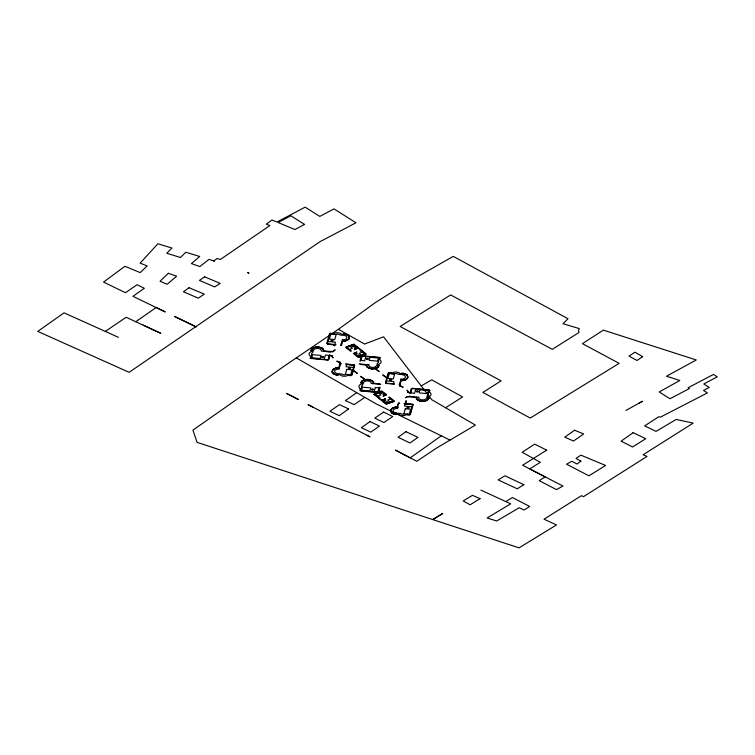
<?xml version="1.0" encoding="UTF-8"?>
<svg xmlns="http://www.w3.org/2000/svg" width="755" height="755" viewBox="0 0 755 755"><rect width="100%" height="100%" fill="white"/><g stroke="black" fill="none" stroke-linecap="round" stroke-linejoin="round"><path stroke-width="1.13" d="M323.97 350.773L323.461 349.216L321.875 347.904M366.175 365.165L360.107 364.391M373.857 394.289L386.116 404.151L393.836 401.651M323.961 350.867L330.124 351.443M310.9 350.32L311.032 349.839M354.68 365.42L353.349 370.233L357.389 373.442L353.236 370.648L351.972 375.216M359.229 363.75L366.335 364.665M360.786 382.804L361.513 381.398M379.246 365.505L377.811 367.525M429.123 397.989L427.113 400.377M349.471 338.155L348.433 335.447M406.096 402.679L406.143 400.933M312.447 350.575L312.296 351.113L310.975 350.452M326.83 343.478L329.539 333.682M324.216 359.474L325.443 355.029L329.303 355.378L328.066 359.833L310.777 358.144L310.805 356.511L310.107 358.21M328.859 359.522L329.954 355.558L331.549 355.935M334.852 344.422L335.465 342.194L327.755 341.486L327.142 343.704L336.003 344.629L335.107 344.846M343.308 333.927L342.449 334.38M343.685 334.484L343.78 334.106A6.021 3.482 0 0 1 349.008 337.891A6.021 3.482 0 0 1 342.647 341.034L342.553 341.034M342.166 341.241L340.505 345.346M341.694 344.846L342.666 341.336L343.468 341.336M340.363 362.391L340.326 362.542A3.445 1.991 0 0 0 340.467 363.514M339.335 367.694L340.996 363.599M340.458 363.627L340.986 363.599M337.825 374.461L337.721 374.829A6.021 3.482 0 0 1 332.502 371.054A6.021 3.482 0 0 1 338.853 367.911L338.976 367.902M338.193 375.018L339.052 374.565M360.192 389.004L359.937 390.646M360.682 389.004L360.663 390.637L377.783 392.204L379.538 387.202L380.058 387.249L379.104 390.694A9.504 5.483 0 0 0 380.293 391.345L380.454 391.42M362.183 383.597L362.325 383.059M378.491 359.21L378.047 360.805A2.595 1.501 0 0 1 377.425 363.061L377 364.656A5.077 2.926 0 0 0 381.077 362.24A5.077 2.926 0 0 0 378.51 359.21M377.698 365.25L377.849 364.712L379.208 365.392M393.374 383.785L393.987 381.558L386.286 380.85L385.663 383.078L394.525 383.993L386.013 383.502M401.83 373.291L400.933 373.697M402.207 373.848L402.311 373.48A6.021 3.482 0 0 1 407.53 377.255A6.021 3.482 0 0 1 401.169 380.397L401.075 380.407M400.688 380.614L399.027 384.71M399.659 385.918L399.706 385.767A3.445 1.991 0 0 0 399.555 384.805M400.169 384.408L400.207 385.852L400.914 386.06M398.385 403.264L398.98 402.906M397.866 407.068C396.148 405.124 400.631 402.575 399.102 402.981M396.347 413.834L396.243 414.202A6.021 3.482 0 0 1 391.024 410.418A6.021 3.482 0 0 1 397.385 407.275L397.725 407.209M409.125 396.186L416.354 397.177M415.816 388.834L414.58 393.28L410.729 392.93L411.956 388.476L429.246 390.165L429.227 391.798M427.934 393.289L428.378 391.694A5.077 2.926 0 0 1 430.963 394.723A5.077 2.926 0 0 1 426.886 397.149L427.311 395.544A2.595 1.501 0 0 0 427.934 393.298M427.585 397.734L427.726 397.196L429.085 397.876M430.095 390.543L429.293 391.751M349.471 338.164L348.989 339.099M373.876 394.185L377.462 392.487L360.663 390.939M334.021 345.422L334.389 345.903A3.426 1.982 0 0 1 334.956 344.978L335.069 344.893M400.178 384.314L401.188 380.709L403.868 380.463M398.376 403.359L397.356 406.973L396.564 406.973M411.296 388.589L410.069 392.751L408.474 392.383M410.399 414.75L413.07 404.444M348.895 339.212L344.535 341.241M332.785 333.531L330.699 333.238M348.706 375.424L350.867 375.716M391.307 372.904L389.24 372.602M407.228 414.788L409.399 415.08M361.513 381.398L362.221 380.784M388.24 372.838L386.786 377.66L382.691 374.867L386.673 378.076L385.597 383.332M342.421 334.531L343.553 334.625M339.061 374.423L338.202 374.253M400.943 373.904L401.849 374.055M397.592 413.787L396.422 413.721M334.333 344.997L327.387 344.11M366.015 354.331L362.57 355.822L379.435 357.379M341.052 345.403L341.571 345.271M404.963 403.415L405.067 403.33A3.426 1.982 0 0 0 405.51 401.66L406.096 400.829M401.877 373.225L403.387 373.3M360.616 389.042L360.192 389.004M312.211 348.385L315.08 347.149L318.45 346.941M135.74 321.715L156.172 307.549L165.269 311.938L132.946 296.3L144.328 288.278L137.089 284.739L125.472 292.695L103.539 282.087L124.943 266.288L140.185 272.612L147.178 265.949L140.128 263.155L157.889 243.761L171.961 248.036L166.751 253.236L180.52 257.502L185.768 252.245L199.716 256.483L191.411 263.58L199.839 266.572L209.078 259.333L214.382 261.155L213.769 260.937L217.138 258.465L220.3 259.503L269.865 225.585L266.307 224.131L272.036 219.998L276.915 222.036L305.162 207.144L319.79 216.411L334.021 208.899L355.982 222.782L319.912 241.732L129.114 372.319L37.75 331.398L64.062 312.844L118.441 337.334M338.382 329.312L375.395 302.585L383.955 297.149L406.803 282.795L453.236 256.37L568.005 318.742L563.041 323.735L579.293 328.585L578.528 330.341L579.047 332.445L552.301 349.339L450.659 294.941L400.15 326.481L501.112 380.869L482.87 392.402L530.255 418.062L619.138 363.344L582.454 343.657L603.368 330.124L696.27 359.965L666.495 376.235L679.802 380.482L659.209 391.939L669.987 398.753L689.343 388.58L688.079 387.777L713.447 374.442L717.25 376.858L703.783 383.955L709.247 387.428L703.537 390.439L707.407 392.911L660.54 417.071L658.794 416.732L644.657 425.886L656.001 431.379L676.244 419.44L693.175 423.121L643.09 454.765L647.044 456.416L583.464 496.696L581.463 495.658L544.006 519.195L556.51 524.942L519.025 547.856L197.055 442.355L192.94 430.133L286.088 364.844L338.382 329.312L364.571 344.044L383.559 336.834L431.775 399.697L475.386 425.084L436.343 448.196L416.807 461.286L395.45 450.14L410.239 457.851L441.279 435.824L449.989 440.108M364.844 397.394L356.719 392.666L345.431 400.565L354.142 404.633L364.844 397.394L376.377 403.982L441.279 435.824M357.898 348.244L354.529 349.659L357.341 348.112L353.321 344.903L346.724 347.668L351.368 350.981L350.641 351.226L345.686 347.357L353.397 344.544L357.917 348.055M353.529 353.425L356.926 352L354.104 353.548L358.125 356.756L364.731 353.991L360.088 350.679L360.777 350.424L365.297 353.935M359.578 356.709L365.618 353.953L353.585 344.403L346.989 346.979A13.118 7.578 0 0 0 346.177 346.96L353.887 344.157L366.109 353.85M365.297 354.114L358.314 357.417L353.529 353.604M377.802 367.534L376.745 368.138M362.221 380.775L363.636 380.029M374.725 394.195L381.709 390.892L386.494 394.705M380.426 391.618L374.395 394.336L386.4 403.897L393.091 401.33A13.118 7.578 0 0 0 393.846 401.349L393.874 401.651M386.475 394.893L383.106 396.309L385.928 394.761L381.898 391.562L375.301 394.318L379.944 397.64L379.199 397.876L374.725 394.374M382.115 400.075L385.503 398.649L382.681 400.197L386.702 403.406L393.308 400.641L388.665 397.328L389.382 397.083L394.336 400.952L386.626 403.765L382.106 400.254M105.313 331.417L126.142 317.27L160.843 333.342L143.195 325.169M445.573 407.738L462.598 396.951L431.681 379.85L421.224 385.918M505.841 501.603L512.371 497.507L529.642 506.454L524.121 510.031L519.185 507.747L496.696 520.969L487.098 517.977L510.682 503.83L480.935 490.127M639.136 403.113L642.439 401.264L625.914 410.465M405.879 379.756L407.993 377.528L407.294 375.131M427.103 400.386L425.348 401.065M376.736 368.138L376.028 368.412M405.539 379.916L404.463 380.312M362.268 352.113L359.106 353.434L361.4 355.256L364.552 353.935M390.845 398.763L387.683 400.084L389.976 401.915L393.138 400.594M363.646 380.029C368.081 379.841 353.321 372.168 365.165 379.586M376.018 368.412L375.405 368.6L379.17 371.592L374.914 368.714L371.904 368.902M330.039 333.304L330.596 333.229M328.283 359.956L327.859 360.022M404.454 380.312L403.878 380.463M425.339 401.075L424.744 401.207M336.154 367.845L332.813 369.506L332.011 371.894M388.655 372.649L389.221 372.602M396.479 414.514L397.583 413.929M365.175 379.586L365.986 379.454M424.735 401.207L423.923 401.339M344.525 341.241L343.478 341.336M336.985 367.704L338.835 367.6L339.797 363.174M330.284 351.462L332.88 351.443L335.201 349.867A13.835 7.984 0 0 0 333.332 351.594L332.728 351.726M365.996 379.454L367.053 379.387M409.72 396.847L407.143 396.875L405.633 397.809A13.835 7.984 0 0 0 406.69 396.715L407.294 396.583A3.445 1.991 0 0 0 408.974 396.498L409.182 396.498M423.914 401.339L422.857 401.415M396.554 406.973C393.629 406.596 388.353 409.663 391.477 412.759M367.062 379.387L368.119 379.406M422.847 401.415L420.743 401.264M327.745 359.71L328.34 359.493L329.661 354.718L330.105 355.256A3.445 1.991 0 0 0 331.653 355.633L332.087 355.728M327.689 360.012L310.796 358.455M337.881 375.141L335.447 374.725M412.277 388.296L429.321 389.863M412.277 388.599L411.692 388.816L410.371 393.591L409.984 393.072A3.445 1.991 0 0 0 408.38 392.647M343.827 333.814L346.054 334.22M371.894 368.902L370.252 368.648M368.129 379.406L370.356 379.812M396.196 414.495L394.554 414.25M342.166 335.097L339.391 334.843A2.595 1.501 0 0 0 335.484 334.484L332.71 334.229A5.077 2.926 0 0 1 337.966 332.738A5.077 2.926 0 0 1 342.157 335.088M312.089 350.282L311.447 350.226A6.021 3.482 0 0 1 317.987 347.215A6.021 3.482 0 0 1 323.433 350.886M331.568 355.935L333.097 357.993A13.835 7.984 0 0 1 332.153 355.879L332.134 355.794M378.057 365.543L378.699 365.599A6.002 3.464 0 0 1 372.177 368.61A6.002 3.464 0 0 1 366.751 364.948M391.241 373.602L394.006 373.857A2.595 1.501 0 0 1 397.913 374.216L400.688 374.471A5.077 2.926 0 0 0 396.498 372.102A5.077 2.926 0 0 0 391.241 373.593M380.01 383.927L373.848 383.361L373.621 382.162M373.687 383.644L380.765 384.361M361.966 382.776L361.324 382.709A6.031 3.482 0 0 1 367.874 379.699A6.031 3.482 0 0 1 373.329 383.37M361.003 382.983L362.155 383.559M408.389 392.373L408.162 391.6M409.974 396.875L416.062 397.441L416.486 398.98M404.925 403.463L404.019 403.68L412.683 404.699L409.974 414.561L407.238 414.637M405.482 403.51L412.692 404.218M318.459 346.941L321.866 347.895M327.783 343.874L327.349 343.525L330.048 333.757L332.785 333.672M386.315 383.238L385.871 382.889L388.57 373.121L391.345 373.074M323.697 351.141L330.341 352.245L331.001 351.821A3.445 1.991 0 0 1 332.738 351.707M379.463 357.379L380.02 357.596M403.406 373.31L406.7 374.612M420.733 401.254L419.742 401.037M370.243 368.648L368.6 368.091M354.076 364.825L345.582 364.023L354.161 365.326L351.434 375.216L348.716 375.263M394.544 414.25L392.902 413.683M419.733 401.037L417.43 399.952M346.064 334.22L348.433 335.437M354.114 364.835L354.623 365.165M338.863 362.173L339.816 362.457L339.797 363.164M400.914 386.06L403.151 387.258A13.835 7.984 0 0 0 399.942 386.116L399.725 386.05M370.365 379.822L372.961 381.247M335.437 374.725L333.323 373.697M338.863 362.173L337.221 361.551M337.211 361.551L336.89 361.022A13.835 7.984 0 0 0 340.09 362.192L340.335 362.287M392.893 413.683L391.854 413.07M360.437 356.917L361.267 356.369L361.022 357.238L360.437 356.917M359.606 356.907L359.625 356.917A9.504 5.483 0 0 1 360.918 357.615L359.975 361.06L360.484 361.107L362.136 356.124L379.265 357.662C379.963 358.785 379.425 360.541 380.039 357.615M366.968 435.305L370.007 436.881L308.049 404.586L312.768 407.058M368.421 368.006L367.298 367.27M296.3 357.889L356.719 392.666M406.709 374.612L407.285 375.122M333.323 373.697L332.549 372.961M350.056 346.394L352.349 348.225L349.188 349.546L346.894 347.725M367.062 367.053L366.175 365.297M372.961 381.256L373.498 381.926M332.54 372.961L332.04 372.017M407.407 390.203L407.955 391.118M407.879 392.44L407.889 392.515A13.835 7.984 0 0 0 406.926 390.316M407.304 414.089A5.077 2.926 0 0 1 402.056 415.571A5.077 2.926 0 0 1 397.866 413.221L400.641 413.466A2.595 1.501 0 0 0 404.538 413.825M348.782 374.725A5.077 2.926 0 0 1 343.534 376.207A5.077 2.926 0 0 1 339.344 373.857L342.109 374.093A2.595 1.501 0 0 0 346.016 374.452M428.585 398.083A6.021 3.482 0 0 1 422.036 401.094A6.021 3.482 0 0 1 416.59 397.423M312.098 355.02L311.655 356.615A5.077 2.926 0 0 1 309.069 353.585A5.077 2.926 0 0 1 313.136 351.16L312.721 352.764A2.595 1.501 0 0 0 312.098 355.02M312.372 354.652L311.522 357.738L320.082 358.531L320.941 355.435L312.372 354.652M330.775 334.154L329.406 339.099L334.758 339.59L336.126 334.644L330.775 334.154M342.392 339.788L342.015 341.147A6.285 3.633 0 0 0 349.216 338.136A6.285 3.633 0 0 0 343.997 333.974L343.619 335.333A3.907 2.256 0 0 1 346.856 337.919A3.907 2.256 0 0 1 342.392 339.788M337.881 373.602L337.504 374.971A6.285 3.633 0 0 1 332.285 370.809A6.285 3.633 0 0 1 339.486 367.798L339.108 369.157A3.907 2.256 0 0 0 334.644 371.026A3.907 2.256 0 0 0 337.881 373.602M346.649 364.523L346.035 366.751L353.746 367.459L354.359 365.231L346.649 364.523M346.743 369.346L345.375 374.301L350.735 374.791L352.094 369.846L346.743 369.346M362.07 355.992L360.843 360.437L364.703 360.796L365.93 356.341L362.07 355.992M370.054 357.294L369.204 360.39L377.774 361.173L378.623 358.087L370.054 357.294M361.975 387.504L361.532 389.108A5.077 2.926 0 0 1 358.946 386.069A5.077 2.926 0 0 1 363.023 383.653L362.598 385.248A2.595 1.501 0 0 0 361.985 387.504M362.258 387.136L361.4 390.222L369.969 391.014L370.818 387.919L362.258 387.136M375.329 387.513L374.102 391.968L377.953 392.317L379.18 387.872L375.329 387.513M379.001 391.071L378.755 391.949L379.812 391.505L379.048 391.099M389.297 373.517L387.928 378.463L393.28 378.963L394.648 374.018L389.297 373.517M400.914 379.152L400.537 380.52A6.285 3.633 0 0 0 407.738 377.5A6.285 3.633 0 0 0 402.519 373.348L402.141 374.707A3.907 2.256 0 0 1 405.388 377.283A3.907 2.256 0 0 1 400.914 379.152M396.403 412.976L396.035 414.335A6.285 3.633 0 0 1 390.807 410.173A6.285 3.633 0 0 1 398.008 407.162L397.64 408.521A3.907 2.256 0 0 0 393.166 410.39A3.907 2.256 0 0 0 396.403 412.976M405.171 403.887L404.557 406.114L412.268 406.822L412.881 404.605L405.171 403.887M405.265 408.719L403.906 413.664L409.257 414.155L410.626 409.21L405.265 408.719M419.94 389.778L419.091 392.874L427.651 393.666L428.51 390.571L419.94 389.778M168.346 273.282L160.032 281.266L167.148 284.276L176.623 276.226L168.346 273.282M580.888 461.145L577.056 463.995L571.78 461.267L566.571 464.202L588.928 475.801L605.614 465.457L580.859 455.142L576.018 458.398L580.888 461.145M348.621 408.917L339.269 415.665L329.888 411.277L339.457 404.652L348.621 408.917M189.043 287.749L183.437 291.77L198.282 298.178L204.294 294.11L189.043 287.749M574.602 430.237L564.759 437.164L573.498 441.043L583.681 433.993L574.602 430.237M633.086 432.7L621.101 441.147L632.596 446.979L645.789 438.683L633.086 432.7M405.973 431.69L398.036 437.268L409.993 442.977L417.94 437.39L405.973 431.69M370.063 421.583L361.381 427.66L370.771 432.153L379.444 426.084L370.063 421.583M383.615 412.088L374.782 418.11L383.899 422.555L392.732 416.534L383.615 412.088M204.69 276.84L199.414 280.388L214.656 286.919L220.177 283.38L204.69 276.84M642.656 356.671L636.984 360.475L629.009 356.115L634.993 352.207L642.656 356.671M546.695 450.14L522.649 465.231L545.185 476.896L539.174 480.652L556.473 489.617L562.975 486.069L529.765 468.912L540.344 462.305L522.158 452.273L534.672 444.119L546.695 450.14M523.847 484.691L517.279 488.796L498.111 479.897L504.982 475.782L523.847 484.691M442.232 513.749L433.059 519.402L442.779 513.428L442.232 513.749M480.048 498.677L470.139 504.793L463.211 500.961L472.441 495.318L480.048 498.677M304.548 224.433L294.903 229.539L278.095 222.527L290.873 215.788L304.548 224.433M355.86 347.309L354.274 347.97L355.095 348.621L356.671 347.961L355.86 347.309M356.36 353.038L354.774 353.699L355.586 354.35L357.172 353.689L356.36 353.038M378.632 393.053L375.471 394.374L377.764 396.196L380.926 394.874L378.632 393.053M384.437 393.959L382.861 394.62L383.672 395.271L385.248 394.61L384.437 393.959M384.937 399.688L383.351 400.348L384.172 400.999L385.748 400.339L384.937 399.688M313.57 350.32L311.211 350.103A6.285 3.633 0 0 1 318.412 347.092A6.285 3.633 0 0 1 323.631 351.245L321.281 351.028A3.907 2.256 0 0 0 318.034 348.451A3.907 2.256 0 0 0 313.57 350.32M368.865 364.797L366.505 364.58A6.285 3.633 0 0 0 371.734 368.733A6.285 3.633 0 0 0 378.934 365.722L376.575 365.505A3.907 2.256 0 0 1 372.102 367.374A3.907 2.256 0 0 1 368.865 364.797M363.448 382.804L361.098 382.587A6.285 3.633 0 0 1 368.298 379.576A6.285 3.633 0 0 1 373.517 383.729L371.158 383.521A3.907 2.256 0 0 0 367.921 380.935A3.907 2.256 0 0 0 363.448 382.804M418.751 397.281L416.392 397.064A6.285 3.633 0 0 0 421.611 401.216A6.285 3.633 0 0 0 428.812 398.206L426.462 397.989A3.907 2.256 0 0 1 421.988 399.857A3.907 2.256 0 0 1 418.751 397.281M248.518 272.895L247.631 272.555L248.99 273.074L248.518 272.895M196.073 326.83L174.518 316.411L196.073 326.83M298.414 399.555L286.673 393.449L298.414 399.555M407.417 408.181A1 0.576 0 0 0 408.965 407.738A1 0.576 0 0 0 407.521 407.181A1 0.576 0 0 0 407.417 408.181M416.769 391.798A1 0.576 0 0 0 418.317 391.354A1 0.576 0 0 0 416.873 390.797A1 0.576 0 0 0 416.769 391.798M390.033 380.463A1 0.576 0 0 0 391.581 380.01A1 0.576 0 0 0 390.137 379.463A1 0.576 0 0 0 390.033 380.463M372.036 389.957A1 0.576 0 0 0 373.583 389.514A1 0.576 0 0 0 372.139 388.967A1 0.576 0 0 0 372.036 389.957M331.511 341.09A1 0.576 0 0 0 333.059 340.647A1 0.576 0 0 0 331.615 340.099A1 0.576 0 0 0 331.511 341.09M322.159 357.474A1 0.576 0 0 0 323.697 357.03A1 0.576 0 0 0 322.262 356.483A1 0.576 0 0 0 322.159 357.474M348.895 368.808A1 0.576 0 0 0 350.433 368.364A1 0.576 0 0 0 348.999 367.817A1 0.576 0 0 0 348.895 368.808M366.892 359.314A1 0.576 0 0 0 368.431 358.861A1 0.576 0 0 0 366.996 358.314A1 0.576 0 0 0 366.892 359.314M381.048 393.204A0.953 0.547 0 0 0 382.521 392.779A0.953 0.547 0 0 0 381.143 392.251A0.953 0.547 0 0 0 381.048 393.204M386.503 402.679A0.953 0.547 0 0 0 387.985 402.245A0.953 0.547 0 0 0 386.607 401.726A0.953 0.547 0 0 0 386.503 402.679M357.927 356.02A0.953 0.547 0 0 0 359.408 355.596A0.953 0.547 0 0 0 358.03 355.067A0.953 0.547 0 0 0 357.927 356.02M352.472 346.554A0.953 0.547 0 0 0 353.944 346.13A0.953 0.547 0 0 0 352.566 345.601A0.953 0.547 0 0 0 352.472 346.554"/></g></svg>
